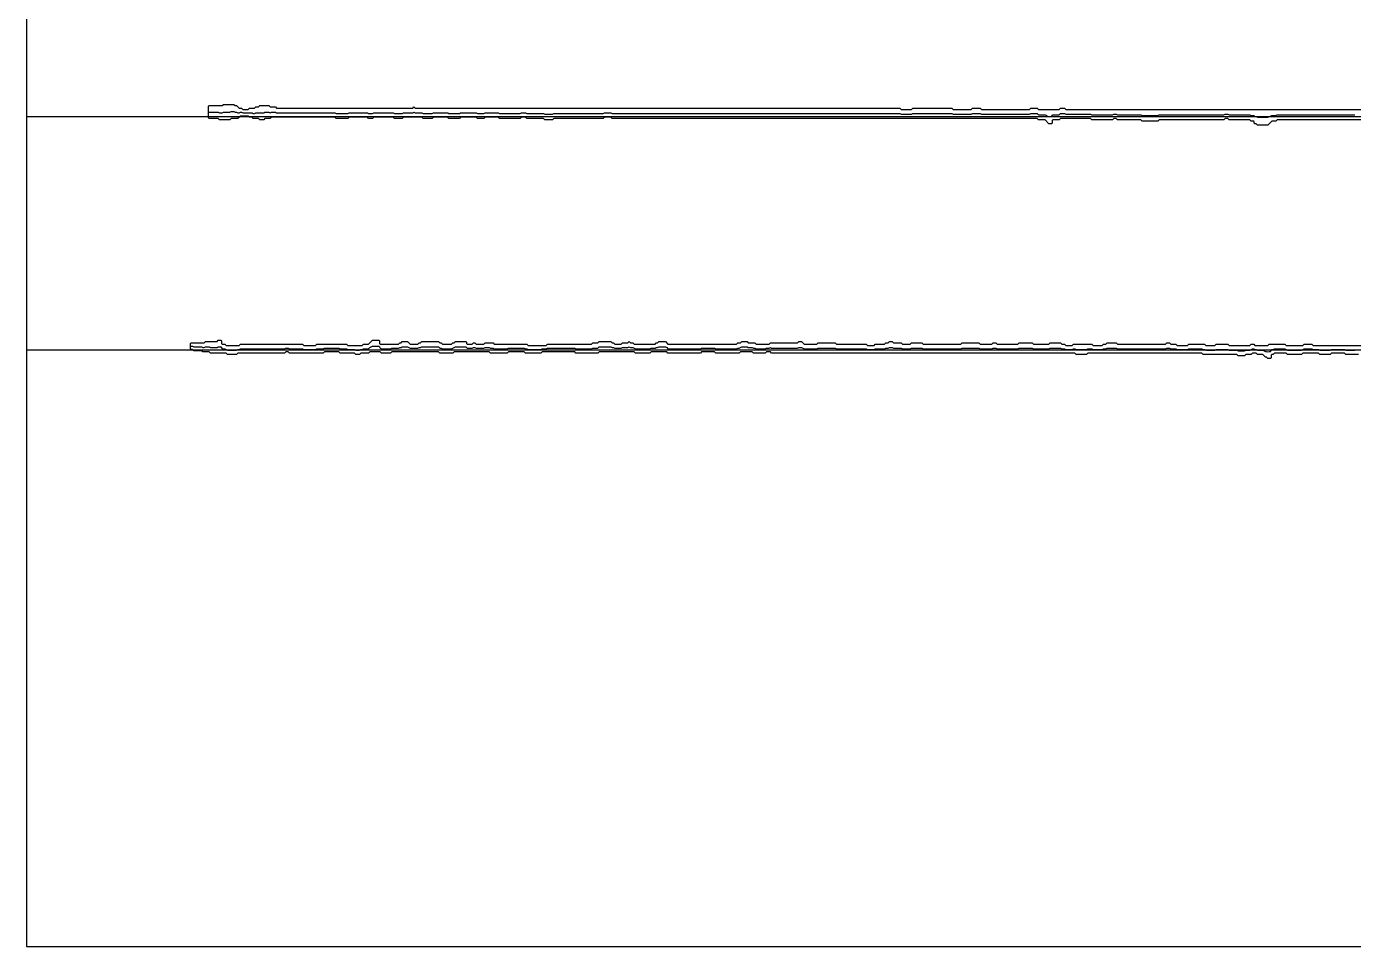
# Model space of a CAD drawing. Extents: x 0 to 57.2, y 0 to 39.6.
# Drawn here: x 0 to 28.58, y 0 to 19.8 of the extents above; entities that cross this region are included whole.
import ezdxf

# ---------------------------------------------------------------- set-up
doc = ezdxf.new("R2010")
doc.units = 13
for name, color, linetype in [('DESIGN_SCAN_PATH', 5, 'Continuous'), ('SEM_FRAME', 8, 'Continuous'), ('SEM_OBSERVED_CENTERLINES', 3, 'Continuous'), ('SEM_OBSERVED_CONTOURS', 2, 'Continuous')]:
    doc.layers.add(name, color=color, linetype=linetype)

msp = doc.modelspace()

# ---------------------------------------------------------------- linework, layer by layer
at = {"layer": 'DESIGN_SCAN_PATH'}
for points in [[(0, 17.8624), (50, 17.8624)], [(50, 12.8386), (0, 12.8386)]]:
    msp.add_lwpolyline(points, dxfattribs=at)
at = {"layer": 'SEM_FRAME'}
msp.add_lwpolyline([(0, 0), (57.15968, 0), (57.15968, 39.60429), (0, 39.60429)], close=True, dxfattribs=at)
at = {"layer": 'SEM_OBSERVED_CENTERLINES'}
for points in [[(3.93531, 17.960085), (3.96322, 17.960085), (3.99113, 17.960085), (4.01904, 17.960085), (4.04695, 17.960085), (4.07486, 17.960085), (4.10277, 17.960085), (4.13068, 17.960085), (4.15859, 17.94613), (4.1865, 17.94613), (4.21441, 17.94613), (4.24232, 17.960085), (4.27023, 17.960085), (4.29814, 17.960085), (4.32605, 17.960085), (4.35396, 17.960085), (4.38187, 17.960085), (4.40978, 17.97404), (4.43769, 17.97404), (4.4656, 17.97404), (4.49351, 17.960085), (4.52142, 17.960085), (4.54933, 17.94613), (4.57724, 17.94613), (4.60515, 17.960085), (4.63306, 17.960085), (4.66097, 17.94613), (4.68888, 17.94613), (4.71679, 17.94613), (4.7447, 17.94613), (4.77261, 17.94613), (4.80052, 17.94613), (4.82843, 17.94613), (4.85634, 17.94613), (4.88425, 17.932175), (4.91216, 17.932175), (4.94007, 17.94613), (4.96798, 17.94613), (4.99589, 17.94613), (5.0238, 17.94613), (5.05171, 17.94613), (5.07962, 17.94613), (5.10753, 17.94613), (5.13544, 17.960085), (5.16335, 17.960085), (5.19126, 17.960085), (5.21917, 17.960085), (5.24708, 17.94613), (5.27499, 17.960085), (5.3029, 17.960085), (5.33081, 17.960085), (5.35872, 17.960085), (5.38663, 17.94613), (5.41454, 17.94613), (5.44245, 17.94613), (5.47036, 17.94613), (5.49827, 17.94613), (5.52618, 17.94613), (5.55409, 17.94613), (5.582, 17.94613), (5.60991, 17.94613), (5.63782, 17.94613), (5.66573, 17.94613), (5.69364, 17.94613), (5.72155, 17.94613), (5.74946, 17.94613), (5.77737, 17.94613), (5.80528, 17.94613), (5.83319, 17.94613), (5.8611, 17.94613), (5.88901, 17.94613), (5.91692, 17.94613), (5.94483, 17.94613), (5.97274, 17.94613), (6.00065, 17.94613), (6.02856, 17.94613), (6.05647, 17.94613), (6.08438, 17.94613), (6.11229, 17.94613), (6.1402, 17.94613), (6.16811, 17.94613), (6.19602, 17.94613), (6.22393, 17.94613), (6.25184, 17.94613), (6.27975, 17.94613), (6.30766, 17.94613), (6.33557, 17.94613), (6.36348, 17.94613), (6.39139, 17.94613), (6.4193, 17.94613), (6.44721, 17.94613), (6.47512, 17.94613), (6.50303, 17.94613), (6.53094, 17.94613), (6.55885, 17.94613), (6.58676, 17.94613), (6.61467, 17.94613), (6.64258, 17.94613), (6.67049, 17.932175), (6.6984, 17.932175), (6.72631, 17.932175), (6.75422, 17.932175), (6.78213, 17.932175), (6.81004, 17.932175), (6.83795, 17.932175), (6.86586, 17.932175), (6.89377, 17.932175), (6.92168, 17.932175), (6.94959, 17.94613), (6.9775, 17.94613), (7.00541, 17.94613), (7.03332, 17.94613), (7.06123, 17.94613), (7.08914, 17.94613), (7.11705, 17.94613), (7.14496, 17.94613), (7.17287, 17.94613), (7.20078, 17.94613), (7.22869, 17.94613), (7.2566, 17.94613), (7.28451, 17.94613), (7.31242, 17.94613), (7.34033, 17.94613), (7.36824, 17.932175), (7.39615, 17.932175), (7.42406, 17.932175), (7.45197, 17.932175), (7.47988, 17.94613), (7.50779, 17.94613), (7.5357, 17.94613), (7.56361, 17.94613), (7.59152, 17.94613), (7.61943, 17.94613), (7.64734, 17.94613), (7.67525, 17.94613), (7.70316, 17.94613), (7.73107, 17.94613), (7.75898, 17.94613), (7.78689, 17.94613), (7.8148, 17.94613), (7.84271, 17.94613), (7.87062, 17.94613), (7.89853, 17.94613), (7.92644, 17.932175), (7.95435, 17.932175), (7.98226, 17.932175), (8.01017, 17.932175), (8.03808, 17.932175), (8.06599, 17.932175), (8.0939, 17.932175), (8.12181, 17.94613), (8.14972, 17.94613), (8.17763, 17.94613), (8.20554, 17.94613), (8.23345, 17.94613), (8.26136, 17.94613), (8.28927, 17.94613), (8.31718, 17.94613), (8.34509, 17.960085), (8.373, 17.94613), (8.40091, 17.94613), (8.42882, 17.94613), (8.45673, 17.94613), (8.48464, 17.94613), (8.51255, 17.94613), (8.54046, 17.932175), (8.56837, 17.932175), (8.59628, 17.932175), (8.62419, 17.932175), (8.6521, 17.932175), (8.68001, 17.932175), (8.70792, 17.932175), (8.73583, 17.932175), (8.76374, 17.94613), (8.79165, 17.94613), (8.81956, 17.94613), (8.84747, 17.94613), (8.87538, 17.94613), (8.90329, 17.94613), (8.9312, 17.94613), (8.95911, 17.94613), (8.98702, 17.94613), (9.01493, 17.94613), (9.04284, 17.94613), (9.07075, 17.94613), (9.09866, 17.932175), (9.12657, 17.932175), (9.15448, 17.932175), (9.18239, 17.932175), (9.2103, 17.932175), (9.23821, 17.932175), (9.26612, 17.932175), (9.29403, 17.932175), (9.32194, 17.932175), (9.34985, 17.94613), (9.37776, 17.94613), (9.40567, 17.94613), (9.43358, 17.94613), (9.46149, 17.94613), (9.4894, 17.94613), (9.51731, 17.94613), (9.54522, 17.94613), (9.57313, 17.94613), (9.60104, 17.94613), (9.62895, 17.94613), (9.65686, 17.94613), (9.68477, 17.94613), (9.71268, 17.932175), (9.74059, 17.932175), (9.7685, 17.932175), (9.79641, 17.932175), (9.82432, 17.932175), (9.85223, 17.932175), (9.88014, 17.94613), (9.90805, 17.94613), (9.93596, 17.94613), (9.96387, 17.94613), (9.99178, 17.94613), (10.01969, 17.94613), (10.0476, 17.94613), (10.07551, 17.94613), (10.10342, 17.94613), (10.13133, 17.94613), (10.15924, 17.94613), (10.18715, 17.932175), (10.21506, 17.932175), (10.24297, 17.932175), (10.27088, 17.932175), (10.29879, 17.932175), (10.3267, 17.932175), (10.35461, 17.932175), (10.38252, 17.932175), (10.41043, 17.932175), (10.43834, 17.932175), (10.46625, 17.932175), (10.49416, 17.932175), (10.52207, 17.932175), (10.54998, 17.932175), (10.57789, 17.932175), (10.6058, 17.932175), (10.63371, 17.932175), (10.66162, 17.94613), (10.68953, 17.94613), (10.71744, 17.94613), (10.74535, 17.94613), (10.77326, 17.932175), (10.80117, 17.932175), (10.82908, 17.932175), (10.85699, 17.932175), (10.8849, 17.932175), (10.91281, 17.932175), (10.94072, 17.932175), (10.96863, 17.932175), (10.99654, 17.932175), (11.02445, 17.932175), (11.05236, 17.932175), (11.08027, 17.932175), (11.10818, 17.932175), (11.13609, 17.932175), (11.164, 17.91822), (11.19191, 17.91822), (11.21982, 17.91822), (11.24773, 17.91822), (11.27564, 17.91822), (11.30355, 17.91822), (11.33146, 17.91822), (11.35937, 17.932175), (11.38728, 17.932175), (11.41519, 17.932175), (11.4431, 17.932175), (11.47101, 17.932175), (11.49892, 17.932175), (11.52683, 17.932175), (11.55474, 17.932175), (11.58265, 17.932175), (11.61056, 17.932175), (11.63847, 17.932175), (11.66638, 17.932175), (11.69429, 17.932175), (11.7222, 17.932175), (11.75011, 17.932175), (11.77802, 17.932175), (11.80593, 17.932175), (11.83384, 17.932175), (11.86175, 17.932175), (11.88966, 17.932175), (11.91757, 17.932175), (11.94548, 17.932175), (11.97339, 17.932175), (12.0013, 17.932175), (12.02921, 17.932175), (12.05712, 17.932175), (12.08503, 17.932175), (12.11294, 17.932175), (12.14085, 17.932175), (12.16876, 17.932175), (12.19667, 17.932175), (12.22458, 17.932175), (12.25249, 17.932175), (12.2804, 17.932175), (12.30831, 17.932175), (12.33622, 17.932175), (12.36413, 17.932175), (12.39204, 17.932175), (12.41995, 17.932175), (12.44786, 17.94613), (12.47577, 17.94613), (12.50368, 17.94613), (12.53159, 17.94613), (12.5595, 17.94613), (12.58741, 17.94613), (12.61532, 17.932175), (12.64323, 17.932175), (12.67114, 17.932175), (12.69905, 17.932175), (12.72696, 17.932175), (12.75487, 17.932175), (12.78278, 17.932175), (12.81069, 17.932175), (12.8386, 17.932175), (12.86651, 17.932175), (12.89442, 17.932175), (12.92233, 17.932175), (12.95024, 17.932175), (12.97815, 17.932175), (13.00606, 17.932175), (13.03397, 17.932175), (13.06188, 17.932175), (13.08979, 17.932175), (13.1177, 17.932175), (13.14561, 17.932175), (13.17352, 17.932175), (13.20143, 17.932175), (13.22934, 17.932175), (13.25725, 17.932175), (13.28516, 17.932175), (13.31307, 17.932175), (13.34098, 17.932175), (13.36889, 17.932175), (13.3968, 17.932175), (13.42471, 17.932175), (13.45262, 17.932175), (13.48053, 17.932175), (13.50844, 17.932175), (13.53635, 17.932175), (13.56426, 17.932175), (13.59217, 17.932175), (13.62008, 17.932175), (13.64799, 17.932175), (13.6759, 17.932175), (13.70381, 17.932175), (13.73172, 17.932175), (13.75963, 17.932175), (13.78754, 17.932175), (13.81545, 17.932175), (13.84336, 17.932175), (13.87127, 17.932175), (13.89918, 17.932175), (13.92709, 17.932175), (13.955, 17.932175), (13.98291, 17.932175), (14.01082, 17.932175), (14.03873, 17.932175), (14.06664, 17.932175), (14.09455, 17.932175), (14.12246, 17.932175), (14.15037, 17.932175), (14.17828, 17.932175), (14.20619, 17.932175), (14.2341, 17.932175), (14.26201, 17.932175), (14.28992, 17.932175), (14.31783, 17.932175), (14.34574, 17.932175), (14.37365, 17.932175), (14.40156, 17.932175), (14.42947, 17.932175), (14.45738, 17.932175), (14.48529, 17.932175), (14.5132, 17.932175), (14.54111, 17.932175), (14.56902, 17.932175), (14.59693, 17.932175), (14.62484, 17.932175), (14.65275, 17.932175), (14.68066, 17.932175), (14.70857, 17.932175), (14.73648, 17.932175), (14.76439, 17.932175), (14.7923, 17.932175), (14.82021, 17.932175), (14.84812, 17.932175), (14.87603, 17.932175), (14.90394, 17.932175), (14.93185, 17.932175), (14.95976, 17.932175), (14.98767, 17.932175), (15.01558, 17.932175), (15.04349, 17.932175), (15.0714, 17.932175), (15.09931, 17.932175), (15.12722, 17.932175), (15.15513, 17.932175), (15.18304, 17.932175), (15.21095, 17.932175), (15.23886, 17.932175), (15.26677, 17.932175), (15.29468, 17.932175), (15.32259, 17.932175), (15.3505, 17.932175), (15.37841, 17.932175), (15.40632, 17.932175), (15.43423, 17.932175), (15.46214, 17.932175), (15.49005, 17.932175), (15.51796, 17.932175), (15.54587, 17.932175), (15.57378, 17.932175), (15.60169, 17.932175), (15.6296, 17.932175), (15.65751, 17.932175), (15.68542, 17.932175), (15.71333, 17.932175), (15.74124, 17.932175), (15.76915, 17.932175), (15.79706, 17.932175), (15.82497, 17.932175), (15.85288, 17.932175), (15.88079, 17.932175), (15.9087, 17.932175), (15.93661, 17.932175), (15.96452, 17.932175), (15.99243, 17.932175), (16.02034, 17.932175), (16.04825, 17.932175), (16.07616, 17.932175), (16.10407, 17.932175), (16.13198, 17.932175), (16.15989, 17.932175), (16.1878, 17.932175), (16.21571, 17.932175), (16.24362, 17.932175), (16.27153, 17.932175), (16.29944, 17.932175), (16.32735, 17.932175), (16.35526, 17.932175), (16.38317, 17.932175), (16.41108, 17.932175), (16.43899, 17.932175), (16.4669, 17.932175), (16.49481, 17.932175), (16.52272, 17.932175), (16.55063, 17.932175), (16.57854, 17.932175), (16.60645, 17.932175), (16.63436, 17.932175), (16.66227, 17.932175), (16.69018, 17.932175), (16.71809, 17.932175), (16.746, 17.932175), (16.77391, 17.932175), (16.80182, 17.932175), (16.82973, 17.932175), (16.85764, 17.932175), (16.88555, 17.932175), (16.91346, 17.932175), (16.94137, 17.932175), (16.96928, 17.932175), (16.99719, 17.932175), (17.0251, 17.932175), (17.05301, 17.932175), (17.08092, 17.932175), (17.10883, 17.932175), (17.13674, 17.932175), (17.16465, 17.932175), (17.19256, 17.932175), (17.22047, 17.932175), (17.24838, 17.932175), (17.27629, 17.932175), (17.3042, 17.932175), (17.33211, 17.932175), (17.36002, 17.932175), (17.38793, 17.932175), (17.41584, 17.932175), (17.44375, 17.932175), (17.47166, 17.932175), (17.49957, 17.932175), (17.52748, 17.932175), (17.55539, 17.932175), (17.5833, 17.932175), (17.61121, 17.932175), (17.63912, 17.932175), (17.66703, 17.932175), (17.69494, 17.932175), (17.72285, 17.932175), (17.75076, 17.932175), (17.77867, 17.932175), (17.80658, 17.932175), (17.83449, 17.932175), (17.8624, 17.932175), (17.89031, 17.932175), (17.91822, 17.932175), (17.94613, 17.932175), (17.97404, 17.932175), (18.00195, 17.932175), (18.02986, 17.932175), (18.05777, 17.932175), (18.08568, 17.932175), (18.11359, 17.932175), (18.1415, 17.932175), (18.16941, 17.932175), (18.19732, 17.932175), (18.22523, 17.932175), (18.25314, 17.932175), (18.28105, 17.932175), (18.30896, 17.932175), (18.33687, 17.932175), (18.36478, 17.932175), (18.39269, 17.932175), (18.4206, 17.932175), (18.44851, 17.932175), (18.47642, 17.932175), (18.50433, 17.932175), (18.53224, 17.932175), (18.56015, 17.932175), (18.58806, 17.932175), (18.61597, 17.932175), (18.64388, 17.932175), (18.67179, 17.932175), (18.6997, 17.932175), (18.72761, 17.932175), (18.75552, 17.932175), (18.78343, 17.932175), (18.81134, 17.932175), (18.83925, 17.91822), (18.86716, 17.91822), (18.89507, 17.91822), (18.92298, 17.91822), (18.95089, 17.91822), (18.9788, 17.91822), (19.00671, 17.91822), (19.03462, 17.91822), (19.06253, 17.91822), (19.09044, 17.932175), (19.11835, 17.932175), (19.14626, 17.932175), (19.17417, 17.932175), (19.20208, 17.932175), (19.22999, 17.932175), (19.2579, 17.932175), (19.28581, 17.932175), (19.31372, 17.932175), (19.34163, 17.932175), (19.36954, 17.932175), (19.39745, 17.932175), (19.42536, 17.932175), (19.45327, 17.932175), (19.48118, 17.932175), (19.50909, 17.932175), (19.537, 17.932175), (19.56491, 17.932175), (19.59282, 17.932175), (19.62073, 17.932175), (19.64864, 17.932175), (19.67655, 17.932175), (19.70446, 17.932175), (19.73237, 17.932175), (19.76028, 17.932175), (19.78819, 17.932175), (19.8161, 17.932175), (19.84401, 17.932175), (19.87192, 17.932175), (19.89983, 17.932175), (19.92774, 17.932175), (19.95565, 17.91822), (19.98356, 17.91822), (20.01147, 17.91822), (20.03938, 17.91822), (20.06729, 17.91822), (20.0952, 17.91822), (20.12311, 17.91822), (20.15102, 17.91822), (20.17893, 17.91822), (20.20684, 17.91822), (20.23475, 17.91822), (20.26266, 17.91822), (20.29057, 17.91822), (20.31848, 17.91822), (20.34639, 17.91822), (20.3743, 17.932175), (20.40221, 17.932175), (20.43012, 17.932175), (20.45803, 17.932175), (20.48594, 17.932175), (20.51385, 17.932175), (20.54176, 17.932175), (20.56967, 17.91822), (20.59758, 17.91822), (20.62549, 17.91822), (20.6534, 17.91822), (20.68131, 17.91822), (20.70922, 17.91822), (20.73713, 17.91822), (20.76504, 17.91822), (20.79295, 17.91822), (20.82086, 17.91822), (20.84877, 17.91822), (20.87668, 17.91822), (20.90459, 17.91822), (20.9325, 17.91822), (20.96041, 17.91822), (20.98832, 17.91822), (21.01623, 17.91822), (21.04414, 17.91822), (21.07205, 17.91822), (21.09996, 17.91822), (21.12787, 17.91822), (21.15578, 17.91822), (21.18369, 17.91822), (21.2116, 17.91822), (21.23951, 17.91822), (21.26742, 17.91822), (21.29533, 17.91822), (21.32324, 17.91822), (21.35115, 17.91822), (21.37906, 17.91822), (21.40697, 17.91822), (21.43488, 17.91822), (21.46279, 17.91822), (21.4907, 17.91822), (21.51861, 17.91822), (21.54652, 17.91822), (21.57443, 17.91822), (21.60234, 17.91822), (21.63025, 17.932175), (21.65816, 17.932175), (21.68607, 17.932175), (21.71398, 17.932175), (21.74189, 17.932175), (21.7698, 17.932175), (21.79771, 17.904265), (21.82562, 17.904265), (21.85353, 17.904265), (21.88144, 17.904265), (21.90935, 17.904265), (21.93726, 17.904265), (21.96517, 17.89031), (21.99308, 17.876355), (22.02099, 17.8624), (22.0489, 17.8624), (22.07681, 17.8624), (22.10472, 17.904265), (22.13263, 17.904265), (22.16054, 17.904265), (22.18845, 17.904265), (22.21636, 17.904265), (22.24427, 17.904265), (22.27218, 17.932175), (22.30009, 17.932175), (22.328, 17.932175), (22.35591, 17.932175), (22.38382, 17.91822), (22.41173, 17.91822), (22.43964, 17.91822), (22.46755, 17.91822), (22.49546, 17.91822), (22.52337, 17.91822), (22.55128, 17.91822), (22.57919, 17.91822), (22.6071, 17.91822), (22.63501, 17.91822), (22.66292, 17.91822), (22.69083, 17.91822), (22.71874, 17.91822), (22.74665, 17.91822), (22.77456, 17.91822), (22.80247, 17.91822), (22.83038, 17.91822), (22.85829, 17.91822), (22.8862, 17.91822), (22.91411, 17.91822), (22.94202, 17.904265), (22.96993, 17.904265), (22.99784, 17.904265), (23.02575, 17.904265), (23.05366, 17.904265), (23.08157, 17.904265), (23.10948, 17.904265), (23.13739, 17.904265), (23.1653, 17.904265), (23.19321, 17.904265), (23.22112, 17.904265), (23.24903, 17.904265), (23.27694, 17.904265), (23.30485, 17.904265), (23.33276, 17.904265), (23.36067, 17.904265), (23.38858, 17.904265), (23.41649, 17.91822), (23.4444, 17.91822), (23.47231, 17.91822), (23.50022, 17.904265), (23.52813, 17.904265), (23.55604, 17.904265), (23.58395, 17.904265), (23.61186, 17.904265), (23.63977, 17.904265), (23.66768, 17.904265), (23.69559, 17.904265), (23.7235, 17.904265), (23.75141, 17.904265), (23.77932, 17.904265), (23.80723, 17.904265), (23.83514, 17.904265), (23.86305, 17.904265), (23.89096, 17.904265), (23.91887, 17.904265), (23.94678, 17.904265), (23.97469, 17.904265), (24.0026, 17.904265), (24.03051, 17.89031), (24.05842, 17.89031), (24.08633, 17.89031), (24.11424, 17.89031), (24.14215, 17.89031), (24.17006, 17.89031), (24.19797, 17.89031), (24.22588, 17.89031), (24.25379, 17.89031), (24.2817, 17.89031), (24.30961, 17.89031), (24.33752, 17.89031), (24.36543, 17.89031), (24.39334, 17.904265), (24.42125, 17.904265), (24.44916, 17.904265), (24.47707, 17.904265), (24.50498, 17.904265), (24.53289, 17.904265), (24.5608, 17.904265), (24.58871, 17.904265), (24.61662, 17.904265), (24.64453, 17.904265), (24.67244, 17.904265), (24.70035, 17.904265), (24.72826, 17.904265), (24.75617, 17.904265), (24.78408, 17.904265), (24.81199, 17.904265), (24.8399, 17.904265), (24.86781, 17.904265), (24.89572, 17.904265), (24.92363, 17.904265), (24.95154, 17.904265), (24.97945, 17.904265), (25.00736, 17.904265), (25.03527, 17.904265), (25.06318, 17.904265), (25.09109, 17.904265), (25.119, 17.904265), (25.14691, 17.904265), (25.17482, 17.904265), (25.20273, 17.904265), (25.23064, 17.904265), (25.25855, 17.904265), (25.28646, 17.904265), (25.31437, 17.904265), (25.34228, 17.904265), (25.37019, 17.904265), (25.3981, 17.904265), (25.42601, 17.904265), (25.45392, 17.904265), (25.48183, 17.904265), (25.50974, 17.904265), (25.53765, 17.904265), (25.56556, 17.904265), (25.59347, 17.904265), (25.62138, 17.904265), (25.64929, 17.904265), (25.6772, 17.904265), (25.70511, 17.904265), (25.73302, 17.904265), (25.76093, 17.904265), (25.78884, 17.904265), (25.81675, 17.91822), (25.84466, 17.91822), (25.87257, 17.91822), (25.90048, 17.904265), (25.92839, 17.904265), (25.9563, 17.904265), (25.98421, 17.904265), (26.01212, 17.904265), (26.04003, 17.904265), (26.06794, 17.904265), (26.09585, 17.904265), (26.12376, 17.904265), (26.15167, 17.904265), (26.17958, 17.904265), (26.20749, 17.904265), (26.2354, 17.904265), (26.26331, 17.904265), (26.29122, 17.904265), (26.31913, 17.904265), (26.34704, 17.904265), (26.37495, 17.89031), (26.40286, 17.89031), (26.43077, 17.89031), (26.45868, 17.8624), (26.48659, 17.8624), (26.5145, 17.848445), (26.54241, 17.848445), (26.57032, 17.848445), (26.59823, 17.848445), (26.62614, 17.848445), (26.65405, 17.848445), (26.68196, 17.848445), (26.70987, 17.848445), (26.73778, 17.848445), (26.76569, 17.8624), (26.7936, 17.876355), (26.82151, 17.89031), (26.84942, 17.89031), (26.87733, 17.89031), (26.90524, 17.89031), (26.93315, 17.904265), (26.96106, 17.904265), (26.98897, 17.904265), (27.01688, 17.904265), (27.04479, 17.904265), (27.0727, 17.904265), (27.10061, 17.904265), (27.12852, 17.904265), (27.15643, 17.904265), (27.18434, 17.904265), (27.21225, 17.904265), (27.24016, 17.904265), (27.26807, 17.904265), (27.29598, 17.904265), (27.32389, 17.904265), (27.3518, 17.904265), (27.37971, 17.904265), (27.40762, 17.904265), (27.43553, 17.904265), (27.46344, 17.904265), (27.49135, 17.904265), (27.51926, 17.904265), (27.54717, 17.904265), (27.57508, 17.904265), (27.60299, 17.904265), (27.6309, 17.904265), (27.65881, 17.904265), (27.68672, 17.904265), (27.71463, 17.904265), (27.74254, 17.904265), (27.77045, 17.904265), (27.79836, 17.904265), (27.82627, 17.904265), (27.85418, 17.904265), (27.88209, 17.904265), (27.91, 17.904265), (27.93791, 17.904265), (27.96582, 17.904265), (27.99373, 17.904265), (28.02164, 17.904265), (28.04955, 17.904265), (28.07746, 17.904265), (28.10537, 17.904265), (28.13328, 17.904265), (28.16119, 17.904265), (28.1891, 17.904265), (28.21701, 17.904265), (28.24492, 17.904265), (28.27283, 17.904265), (28.30074, 17.904265), (28.32865, 17.904265), (28.35656, 17.904265), (28.38447, 17.904265), (28.41238, 17.904265), (28.44029, 17.904265), (28.4682, 17.904265), (28.49611, 17.904265), (28.52402, 17.904265), (28.55193, 17.904265), (28.57984, 17.904265), (28.60775, 17.904265)], [(3.54457, 12.92233), (3.57248, 12.92233), (3.60039, 12.908375), (3.6283, 12.908375), (3.65621, 12.908375), (3.68412, 12.908375), (3.71203, 12.908375), (3.73994, 12.908375), (3.76785, 12.908375), (3.79576, 12.89442), (3.82367, 12.89442), (3.85158, 12.908375), (3.87949, 12.908375), (3.9074, 12.908375), (3.93531, 12.908375), (3.96322, 12.89442), (3.99113, 12.89442), (4.01904, 12.89442), (4.04695, 12.89442), (4.07486, 12.89442), (4.10277, 12.89442), (4.13068, 12.908375), (4.15859, 12.908375), (4.1865, 12.908375), (4.21441, 12.86651), (4.24232, 12.86651), (4.27023, 12.86651), (4.29814, 12.852555), (4.32605, 12.8386), (4.35396, 12.8386), (4.38187, 12.8386), (4.40978, 12.8386), (4.43769, 12.8386), (4.4656, 12.8386), (4.49351, 12.8386), (4.52142, 12.8386), (4.54933, 12.852555), (4.57724, 12.852555), (4.60515, 12.86651), (4.63306, 12.86651), (4.66097, 12.86651), (4.68888, 12.86651), (4.71679, 12.86651), (4.7447, 12.86651), (4.77261, 12.86651), (4.80052, 12.86651), (4.82843, 12.86651), (4.85634, 12.86651), (4.88425, 12.86651), (4.91216, 12.86651), (4.94007, 12.86651), (4.96798, 12.86651), (4.99589, 12.86651), (5.0238, 12.86651), (5.05171, 12.86651), (5.07962, 12.86651), (5.10753, 12.86651), (5.13544, 12.86651), (5.16335, 12.86651), (5.19126, 12.86651), (5.21917, 12.86651), (5.24708, 12.86651), (5.27499, 12.86651), (5.3029, 12.86651), (5.33081, 12.86651), (5.35872, 12.86651), (5.38663, 12.86651), (5.41454, 12.86651), (5.44245, 12.86651), (5.47036, 12.86651), (5.49827, 12.86651), (5.52618, 12.86651), (5.55409, 12.86651), (5.582, 12.880465), (5.60991, 12.880465), (5.63782, 12.880465), (5.66573, 12.86651), (5.69364, 12.86651), (5.72155, 12.86651), (5.74946, 12.86651), (5.77737, 12.86651), (5.80528, 12.86651), (5.83319, 12.86651), (5.8611, 12.86651), (5.88901, 12.86651), (5.91692, 12.86651), (5.94483, 12.86651), (5.97274, 12.852555), (6.00065, 12.852555), (6.02856, 12.852555), (6.05647, 12.852555), (6.08438, 12.852555), (6.11229, 12.852555), (6.1402, 12.852555), (6.16811, 12.852555), (6.19602, 12.852555), (6.22393, 12.852555), (6.25184, 12.86651), (6.27975, 12.86651), (6.30766, 12.86651), (6.33557, 12.86651), (6.36348, 12.86651), (6.39139, 12.86651), (6.4193, 12.880465), (6.44721, 12.880465), (6.47512, 12.880465), (6.50303, 12.880465), (6.53094, 12.880465), (6.55885, 12.880465), (6.58676, 12.880465), (6.61467, 12.880465), (6.64258, 12.880465), (6.67049, 12.880465), (6.6984, 12.880465), (6.72631, 12.880465), (6.75422, 12.86651), (6.78213, 12.86651), (6.81004, 12.86651), (6.83795, 12.86651), (6.86586, 12.86651), (6.89377, 12.86651), (6.92168, 12.852555), (6.94959, 12.852555), (6.9775, 12.852555), (7.00541, 12.852555), (7.03332, 12.852555), (7.06123, 12.852555), (7.08914, 12.8386), (7.11705, 12.8386), (7.14496, 12.8386), (7.17287, 12.8386), (7.20078, 12.852555), (7.22869, 12.852555), (7.2566, 12.86651), (7.28451, 12.86651), (7.31242, 12.86651), (7.34033, 12.86651), (7.36824, 12.86651), (7.39615, 12.89442), (7.42406, 12.908375), (7.45197, 12.92233), (7.47988, 12.92233), (7.50779, 12.92233), (7.5357, 12.92233), (7.56361, 12.92233), (7.59152, 12.92233), (7.61943, 12.880465), (7.64734, 12.86651), (7.67525, 12.86651), (7.70316, 12.86651), (7.73107, 12.86651), (7.75898, 12.86651), (7.78689, 12.86651), (7.8148, 12.86651), (7.84271, 12.86651), (7.87062, 12.880465), (7.89853, 12.880465), (7.92644, 12.880465), (7.95435, 12.880465), (7.98226, 12.880465), (8.01017, 12.880465), (8.03808, 12.89442), (8.06599, 12.89442), (8.0939, 12.908375), (8.12181, 12.908375), (8.14972, 12.908375), (8.17763, 12.908375), (8.20554, 12.908375), (8.23345, 12.89442), (8.26136, 12.880465), (8.28927, 12.880465), (8.31718, 12.880465), (8.34509, 12.880465), (8.373, 12.880465), (8.40091, 12.880465), (8.42882, 12.880465), (8.45673, 12.89442), (8.48464, 12.89442), (8.51255, 12.908375), (8.54046, 12.908375), (8.56837, 12.908375), (8.59628, 12.908375), (8.62419, 12.908375), (8.6521, 12.908375), (8.68001, 12.908375), (8.70792, 12.908375), (8.73583, 12.908375), (8.76374, 12.908375), (8.79165, 12.908375), (8.81956, 12.908375), (8.84747, 12.908375), (8.87538, 12.908375), (8.90329, 12.880465), (8.9312, 12.880465), (8.95911, 12.86651), (8.98702, 12.86651), (9.01493, 12.86651), (9.04284, 12.86651), (9.07075, 12.86651), (9.09866, 12.86651), (9.12657, 12.86651), (9.15448, 12.86651), (9.18239, 12.880465), (9.2103, 12.89442), (9.23821, 12.908375), (9.26612, 12.908375), (9.29403, 12.908375), (9.32194, 12.908375), (9.34985, 12.908375), (9.37776, 12.908375), (9.40567, 12.908375), (9.43358, 12.908375), (9.46149, 12.908375), (9.4894, 12.880465), (9.51731, 12.880465), (9.54522, 12.880465), (9.57313, 12.880465), (9.60104, 12.880465), (9.62895, 12.89442), (9.65686, 12.89442), (9.68477, 12.880465), (9.71268, 12.880465), (9.74059, 12.880465), (9.7685, 12.880465), (9.79641, 12.880465), (9.82432, 12.880465), (9.85223, 12.880465), (9.88014, 12.89442), (9.90805, 12.89442), (9.93596, 12.89442), (9.96387, 12.89442), (9.99178, 12.880465), (10.01969, 12.880465), (10.0476, 12.880465), (10.07551, 12.86651), (10.10342, 12.86651), (10.13133, 12.86651), (10.15924, 12.86651), (10.18715, 12.86651), (10.21506, 12.86651), (10.24297, 12.86651), (10.27088, 12.86651), (10.29879, 12.86651), (10.3267, 12.86651), (10.35461, 12.86651), (10.38252, 12.880465), (10.41043, 12.880465), (10.43834, 12.880465), (10.46625, 12.880465), (10.49416, 12.880465), (10.52207, 12.880465), (10.54998, 12.880465), (10.57789, 12.880465), (10.6058, 12.880465), (10.63371, 12.880465), (10.66162, 12.880465), (10.68953, 12.880465), (10.71744, 12.880465), (10.74535, 12.86651), (10.77326, 12.86651), (10.80117, 12.852555), (10.82908, 12.852555), (10.85699, 12.852555), (10.8849, 12.852555), (10.91281, 12.852555), (10.94072, 12.852555), (10.96863, 12.852555), (10.99654, 12.852555), (11.02445, 12.852555), (11.05236, 12.852555), (11.08027, 12.852555), (11.10818, 12.86651), (11.13609, 12.86651), (11.164, 12.86651), (11.19191, 12.86651), (11.21982, 12.880465), (11.24773, 12.880465), (11.27564, 12.880465), (11.30355, 12.880465), (11.33146, 12.880465), (11.35937, 12.880465), (11.38728, 12.880465), (11.41519, 12.880465), (11.4431, 12.880465), (11.47101, 12.880465), (11.49892, 12.880465), (11.52683, 12.880465), (11.55474, 12.880465), (11.58265, 12.880465), (11.61056, 12.880465), (11.63847, 12.880465), (11.66638, 12.880465), (11.69429, 12.880465), (11.7222, 12.880465), (11.75011, 12.880465), (11.77802, 12.880465), (11.80593, 12.880465), (11.83384, 12.86651), (11.86175, 12.86651), (11.88966, 12.86651), (11.91757, 12.86651), (11.94548, 12.86651), (11.97339, 12.86651), (12.0013, 12.86651), (12.02921, 12.86651), (12.05712, 12.86651), (12.08503, 12.86651), (12.11294, 12.86651), (12.14085, 12.86651), (12.16876, 12.86651), (12.19667, 12.880465), (12.22458, 12.880465), (12.25249, 12.880465), (12.2804, 12.880465), (12.30831, 12.880465), (12.33622, 12.908375), (12.36413, 12.908375), (12.39204, 12.908375), (12.41995, 12.908375), (12.44786, 12.908375), (12.47577, 12.908375), (12.50368, 12.908375), (12.53159, 12.908375), (12.5595, 12.908375), (12.58741, 12.908375), (12.61532, 12.89442), (12.64323, 12.89442), (12.67114, 12.880465), (12.69905, 12.880465), (12.72696, 12.880465), (12.75487, 12.880465), (12.78278, 12.880465), (12.81069, 12.880465), (12.8386, 12.89442), (12.86651, 12.89442), (12.89442, 12.89442), (12.92233, 12.89442), (12.95024, 12.89442), (12.97815, 12.908375), (13.00606, 12.89442), (13.03397, 12.89442), (13.06188, 12.89442), (13.08979, 12.880465), (13.1177, 12.86651), (13.14561, 12.86651), (13.17352, 12.86651), (13.20143, 12.86651), (13.22934, 12.86651), (13.25725, 12.86651), (13.28516, 12.86651), (13.31307, 12.86651), (13.34098, 12.86651), (13.36889, 12.86651), (13.3968, 12.86651), (13.42471, 12.86651), (13.45262, 12.880465), (13.48053, 12.880465), (13.50844, 12.880465), (13.53635, 12.880465), (13.56426, 12.89442), (13.59217, 12.89442), (13.62008, 12.908375), (13.64799, 12.908375), (13.6759, 12.908375), (13.70381, 12.908375), (13.73172, 12.908375), (13.75963, 12.908375), (13.78754, 12.89442), (13.81545, 12.86651), (13.84336, 12.86651), (13.87127, 12.86651), (13.89918, 12.86651), (13.92709, 12.86651), (13.955, 12.86651), (13.98291, 12.86651), (14.01082, 12.86651), (14.03873, 12.86651), (14.06664, 12.86651), (14.09455, 12.86651), (14.12246, 12.86651), (14.15037, 12.86651), (14.17828, 12.86651), (14.20619, 12.86651), (14.2341, 12.86651), (14.26201, 12.86651), (14.28992, 12.86651), (14.31783, 12.86651), (14.34574, 12.86651), (14.37365, 12.86651), (14.40156, 12.86651), (14.42947, 12.86651), (14.45738, 12.86651), (14.48529, 12.86651), (14.5132, 12.86651), (14.54111, 12.880465), (14.56902, 12.880465), (14.59693, 12.880465), (14.62484, 12.880465), (14.65275, 12.880465), (14.68066, 12.880465), (14.70857, 12.880465), (14.73648, 12.880465), (14.76439, 12.880465), (14.7923, 12.880465), (14.82021, 12.880465), (14.84812, 12.86651), (14.87603, 12.86651), (14.90394, 12.86651), (14.93185, 12.86651), (14.95976, 12.86651), (14.98767, 12.86651), (15.01558, 12.86651), (15.04349, 12.86651), (15.0714, 12.86651), (15.09931, 12.86651), (15.12722, 12.86651), (15.15513, 12.86651), (15.18304, 12.86651), (15.21095, 12.86651), (15.23886, 12.86651), (15.26677, 12.86651), (15.29468, 12.86651), (15.32259, 12.880465), (15.3505, 12.880465), (15.37841, 12.89442), (15.40632, 12.908375), (15.43423, 12.908375), (15.46214, 12.908375), (15.49005, 12.908375), (15.51796, 12.908375), (15.54587, 12.89442), (15.57378, 12.89442), (15.60169, 12.89442), (15.6296, 12.89442), (15.65751, 12.880465), (15.68542, 12.880465), (15.71333, 12.86651), (15.74124, 12.86651), (15.76915, 12.86651), (15.79706, 12.86651), (15.82497, 12.86651), (15.85288, 12.86651), (15.88079, 12.86651), (15.9087, 12.86651), (15.93661, 12.880465), (15.96452, 12.880465), (15.99243, 12.880465), (16.02034, 12.89442), (16.04825, 12.880465), (16.07616, 12.880465), (16.10407, 12.880465), (16.13198, 12.880465), (16.15989, 12.880465), (16.1878, 12.880465), (16.21571, 12.880465), (16.24362, 12.880465), (16.27153, 12.880465), (16.29944, 12.880465), (16.32735, 12.880465), (16.35526, 12.880465), (16.38317, 12.880465), (16.41108, 12.880465), (16.43899, 12.880465), (16.4669, 12.880465), (16.49481, 12.880465), (16.52272, 12.880465), (16.55063, 12.880465), (16.57854, 12.880465), (16.60645, 12.880465), (16.63436, 12.89442), (16.66227, 12.89442), (16.69018, 12.89442), (16.71809, 12.880465), (16.746, 12.86651), (16.77391, 12.86651), (16.80182, 12.86651), (16.82973, 12.86651), (16.85764, 12.86651), (16.88555, 12.86651), (16.91346, 12.86651), (16.94137, 12.86651), (16.96928, 12.86651), (16.99719, 12.86651), (17.0251, 12.86651), (17.05301, 12.880465), (17.08092, 12.880465), (17.10883, 12.880465), (17.13674, 12.880465), (17.16465, 12.880465), (17.19256, 12.880465), (17.22047, 12.880465), (17.24838, 12.880465), (17.27629, 12.880465), (17.3042, 12.880465), (17.33211, 12.880465), (17.36002, 12.880465), (17.38793, 12.880465), (17.41584, 12.880465), (17.44375, 12.86651), (17.47166, 12.86651), (17.49957, 12.86651), (17.52748, 12.86651), (17.55539, 12.86651), (17.5833, 12.86651), (17.61121, 12.86651), (17.63912, 12.86651), (17.66703, 12.86651), (17.69494, 12.86651), (17.72285, 12.86651), (17.75076, 12.86651), (17.77867, 12.86651), (17.80658, 12.86651), (17.83449, 12.86651), (17.8624, 12.86651), (17.89031, 12.86651), (17.91822, 12.86651), (17.94613, 12.86651), (17.97404, 12.86651), (18.00195, 12.86651), (18.02986, 12.86651), (18.05777, 12.86651), (18.08568, 12.86651), (18.11359, 12.852555), (18.1415, 12.852555), (18.16941, 12.852555), (18.19732, 12.852555), (18.22523, 12.852555), (18.25314, 12.852555), (18.28105, 12.86651), (18.30896, 12.86651), (18.33687, 12.86651), (18.36478, 12.86651), (18.39269, 12.86651), (18.4206, 12.86651), (18.44851, 12.86651), (18.47642, 12.86651), (18.50433, 12.880465), (18.53224, 12.880465), (18.56015, 12.880465), (18.58806, 12.89442), (18.61597, 12.89442), (18.64388, 12.89442), (18.67179, 12.880465), (18.6997, 12.880465), (18.72761, 12.880465), (18.75552, 12.880465), (18.78343, 12.880465), (18.81134, 12.880465), (18.83925, 12.880465), (18.86716, 12.86651), (18.89507, 12.86651), (18.92298, 12.86651), (18.95089, 12.86651), (18.9788, 12.86651), (19.00671, 12.86651), (19.03462, 12.86651), (19.06253, 12.880465), (19.09044, 12.880465), (19.11835, 12.880465), (19.14626, 12.880465), (19.17417, 12.880465), (19.20208, 12.880465), (19.22999, 12.880465), (19.2579, 12.880465), (19.28581, 12.880465), (19.31372, 12.86651), (19.34163, 12.86651), (19.36954, 12.86651), (19.39745, 12.86651), (19.42536, 12.86651), (19.45327, 12.86651), (19.48118, 12.86651), (19.50909, 12.86651), (19.537, 12.86651), (19.56491, 12.86651), (19.59282, 12.86651), (19.62073, 12.86651), (19.64864, 12.86651), (19.67655, 12.86651), (19.70446, 12.86651), (19.73237, 12.86651), (19.76028, 12.86651), (19.78819, 12.86651), (19.8161, 12.86651), (19.84401, 12.86651), (19.87192, 12.86651), (19.89983, 12.86651), (19.92774, 12.86651), (19.95565, 12.86651), (19.98356, 12.86651), (20.01147, 12.86651), (20.03938, 12.86651), (20.06729, 12.86651), (20.0952, 12.86651), (20.12311, 12.86651), (20.15102, 12.880465), (20.17893, 12.880465), (20.20684, 12.880465), (20.23475, 12.880465), (20.26266, 12.880465), (20.29057, 12.880465), (20.31848, 12.880465), (20.34639, 12.880465), (20.3743, 12.880465), (20.40221, 12.880465), (20.43012, 12.880465), (20.45803, 12.880465), (20.48594, 12.880465), (20.51385, 12.880465), (20.54176, 12.86651), (20.56967, 12.86651), (20.59758, 12.86651), (20.62549, 12.86651), (20.6534, 12.86651), (20.68131, 12.86651), (20.70922, 12.86651), (20.73713, 12.86651), (20.76504, 12.86651), (20.79295, 12.86651), (20.82086, 12.880465), (20.84877, 12.880465), (20.87668, 12.880465), (20.90459, 12.86651), (20.9325, 12.86651), (20.96041, 12.86651), (20.98832, 12.86651), (21.01623, 12.86651), (21.04414, 12.86651), (21.07205, 12.86651), (21.09996, 12.86651), (21.12787, 12.86651), (21.15578, 12.86651), (21.18369, 12.86651), (21.2116, 12.86651), (21.23951, 12.86651), (21.26742, 12.86651), (21.29533, 12.86651), (21.32324, 12.86651), (21.35115, 12.86651), (21.37906, 12.880465), (21.40697, 12.880465), (21.43488, 12.880465), (21.46279, 12.880465), (21.4907, 12.880465), (21.51861, 12.880465), (21.54652, 12.880465), (21.57443, 12.880465), (21.60234, 12.880465), (21.63025, 12.880465), (21.65816, 12.880465), (21.68607, 12.86651), (21.71398, 12.86651), (21.74189, 12.86651), (21.7698, 12.86651), (21.79771, 12.86651), (21.82562, 12.86651), (21.85353, 12.86651), (21.88144, 12.86651), (21.90935, 12.86651), (21.93726, 12.86651), (21.96517, 12.86651), (21.99308, 12.86651), (22.02099, 12.86651), (22.0489, 12.880465), (22.07681, 12.880465), (22.10472, 12.880465), (22.13263, 12.880465), (22.16054, 12.880465), (22.18845, 12.880465), (22.21636, 12.880465), (22.24427, 12.880465), (22.27218, 12.880465), (22.30009, 12.86651), (22.328, 12.86651), (22.35591, 12.86651), (22.38382, 12.852555), (22.41173, 12.852555), (22.43964, 12.852555), (22.46755, 12.852555), (22.49546, 12.852555), (22.52337, 12.852555), (22.55128, 12.86651), (22.57919, 12.86651), (22.6071, 12.852555), (22.63501, 12.852555), (22.66292, 12.852555), (22.69083, 12.852555), (22.71874, 12.852555), (22.74665, 12.852555), (22.77456, 12.852555), (22.80247, 12.852555), (22.83038, 12.852555), (22.85829, 12.86651), (22.8862, 12.86651), (22.91411, 12.86651), (22.94202, 12.86651), (22.96993, 12.852555), (22.99784, 12.852555), (23.02575, 12.852555), (23.05366, 12.852555), (23.08157, 12.852555), (23.10948, 12.852555), (23.13739, 12.852555), (23.1653, 12.852555), (23.19321, 12.86651), (23.22112, 12.86651), (23.24903, 12.86651), (23.27694, 12.880465), (23.30485, 12.880465), (23.33276, 12.880465), (23.36067, 12.880465), (23.38858, 12.880465), (23.41649, 12.880465), (23.4444, 12.880465), (23.47231, 12.880465), (23.50022, 12.86651), (23.52813, 12.86651), (23.55604, 12.86651), (23.58395, 12.86651), (23.61186, 12.86651), (23.63977, 12.86651), (23.66768, 12.86651), (23.69559, 12.86651), (23.7235, 12.86651), (23.75141, 12.86651), (23.77932, 12.86651), (23.80723, 12.86651), (23.83514, 12.86651), (23.86305, 12.86651), (23.89096, 12.86651), (23.91887, 12.86651), (23.94678, 12.86651), (23.97469, 12.86651), (24.0026, 12.86651), (24.03051, 12.86651), (24.05842, 12.86651), (24.08633, 12.86651), (24.11424, 12.86651), (24.14215, 12.86651), (24.17006, 12.86651), (24.19797, 12.86651), (24.22588, 12.86651), (24.25379, 12.86651), (24.2817, 12.86651), (24.30961, 12.86651), (24.33752, 12.86651), (24.36543, 12.86651), (24.39334, 12.86651), (24.42125, 12.86651), (24.44916, 12.86651), (24.47707, 12.86651), (24.50498, 12.86651), (24.53289, 12.86651), (24.5608, 12.880465), (24.58871, 12.880465), (24.61662, 12.880465), (24.64453, 12.86651), (24.67244, 12.86651), (24.70035, 12.86651), (24.72826, 12.86651), (24.75617, 12.86651), (24.78408, 12.852555), (24.81199, 12.852555), (24.8399, 12.852555), (24.86781, 12.852555), (24.89572, 12.852555), (24.92363, 12.852555), (24.95154, 12.852555), (24.97945, 12.852555), (25.00736, 12.852555), (25.03527, 12.86651), (25.06318, 12.86651), (25.09109, 12.86651), (25.119, 12.86651), (25.14691, 12.86651), (25.17482, 12.86651), (25.20273, 12.86651), (25.23064, 12.86651), (25.25855, 12.86651), (25.28646, 12.86651), (25.31437, 12.86651), (25.34228, 12.852555), (25.37019, 12.852555), (25.3981, 12.8386), (25.42601, 12.8386), (25.45392, 12.8386), (25.48183, 12.8386), (25.50974, 12.8386), (25.53765, 12.8386), (25.56556, 12.8386), (25.59347, 12.8386), (25.62138, 12.852555), (25.64929, 12.852555), (25.6772, 12.852555), (25.70511, 12.852555), (25.73302, 12.852555), (25.76093, 12.852555), (25.78884, 12.852555), (25.81675, 12.852555), (25.84466, 12.852555), (25.87257, 12.852555), (25.90048, 12.8386), (25.92839, 12.8386), (25.9563, 12.8386), (25.98421, 12.8386), (26.01212, 12.8386), (26.04003, 12.8386), (26.06794, 12.8386), (26.09585, 12.824645), (26.12376, 12.824645), (26.15167, 12.824645), (26.17958, 12.824645), (26.20749, 12.824645), (26.2354, 12.824645), (26.26331, 12.8386), (26.29122, 12.8386), (26.31913, 12.8386), (26.34704, 12.8386), (26.37495, 12.852555), (26.40286, 12.86651), (26.43077, 12.86651), (26.45868, 12.852555), (26.48659, 12.852555), (26.5145, 12.8386), (26.54241, 12.8386), (26.57032, 12.8386), (26.59823, 12.8386), (26.62614, 12.8386), (26.65405, 12.824645), (26.68196, 12.81069), (26.70987, 12.81069), (26.73778, 12.796735), (26.76569, 12.81069), (26.7936, 12.81069), (26.82151, 12.852555), (26.84942, 12.852555), (26.87733, 12.86651), (26.90524, 12.86651), (26.93315, 12.86651), (26.96106, 12.86651), (26.98897, 12.86651), (27.01688, 12.86651), (27.04479, 12.86651), (27.0727, 12.86651), (27.10061, 12.86651), (27.12852, 12.852555), (27.15643, 12.8386), (27.18434, 12.8386), (27.21225, 12.8386), (27.24016, 12.8386), (27.26807, 12.8386), (27.29598, 12.8386), (27.32389, 12.8386), (27.3518, 12.8386), (27.37971, 12.8386), (27.40762, 12.8386), (27.43553, 12.8386), (27.46344, 12.8386), (27.49135, 12.852555), (27.51926, 12.86651), (27.54717, 12.86651), (27.57508, 12.86651), (27.60299, 12.86651), (27.6309, 12.86651), (27.65881, 12.86651), (27.68672, 12.86651), (27.71463, 12.852555), (27.74254, 12.852555), (27.77045, 12.852555), (27.79836, 12.852555), (27.82627, 12.852555), (27.85418, 12.8386), (27.88209, 12.8386), (27.91, 12.8386), (27.93791, 12.8386), (27.96582, 12.8386), (27.99373, 12.8386), (28.02164, 12.8386), (28.04955, 12.8386), (28.07746, 12.8386), (28.10537, 12.852555), (28.13328, 12.852555), (28.16119, 12.852555), (28.1891, 12.852555), (28.21701, 12.852555), (28.24492, 12.852555), (28.27283, 12.852555), (28.30074, 12.852555), (28.32865, 12.852555), (28.35656, 12.852555), (28.38447, 12.852555), (28.41238, 12.8386), (28.44029, 12.8386), (28.4682, 12.8386), (28.49611, 12.8386), (28.52402, 12.8386), (28.55193, 12.8386), (28.57984, 12.8386), (28.60775, 12.8386)]]:
    msp.add_lwpolyline(points, dxfattribs=at)
at = {"layer": 'SEM_OBSERVED_CONTOURS'}
for points in [[(28.77521, 17.792625), (26.93315, 17.792625), (26.90524, 17.764715), (26.82151, 17.764715), (26.73778, 17.680985), (26.5145, 17.680985), (26.48659, 17.708895), (26.45868, 17.708895), (26.444725, 17.72285), (26.444725, 17.75076), (26.43077, 17.764715), (26.37495, 17.764715), (26.34704, 17.792625), (25.90048, 17.792625), (25.87257, 17.820535), (25.81675, 17.820535), (25.78884, 17.792625), (24.39334, 17.792625), (24.36543, 17.764715), (24.03051, 17.764715), (24.0026, 17.792625), (23.50022, 17.792625), (23.47231, 17.820535), (23.41649, 17.820535), (23.38858, 17.792625), (22.94202, 17.792625), (22.91411, 17.820535), (22.27218, 17.820535), (22.24427, 17.792625), (22.10472, 17.792625), (22.090765, 17.77867), (22.090765, 17.72285), (22.07681, 17.708895), (22.02099, 17.708895), (21.93726, 17.792625), (21.79771, 17.792625), (21.7698, 17.820535), (12.61532, 17.820535), (12.58741, 17.848445), (12.44786, 17.848445), (12.41995, 17.820535), (11.35937, 17.820535), (11.33146, 17.792625), (11.164, 17.792625), (11.13609, 17.820535), (10.77326, 17.820535), (10.74535, 17.848445), (10.66162, 17.848445), (10.63371, 17.820535), (10.18715, 17.820535), (10.15924, 17.848445), (9.88014, 17.848445), (9.85223, 17.820535), (9.71268, 17.820535), (9.68477, 17.848445), (9.34985, 17.848445), (9.32194, 17.820535), (9.09866, 17.820535), (9.07075, 17.848445), (8.76374, 17.848445), (8.73583, 17.820535), (8.54046, 17.820535), (8.51255, 17.848445), (8.12181, 17.848445), (8.0939, 17.820535), (7.92644, 17.820535), (7.89853, 17.848445), (7.47988, 17.848445), (7.45197, 17.820535), (7.36824, 17.820535), (7.34033, 17.848445), (6.94959, 17.848445), (6.92168, 17.820535), (6.67049, 17.820535), (6.64258, 17.848445), (5.27499, 17.848445), (5.24708, 17.820535), (5.13544, 17.820535), (5.10753, 17.792625), (5.0238, 17.792625), (4.99589, 17.820535), (4.88425, 17.820535), (4.85634, 17.848445), (4.80052, 17.848445), (4.77261, 17.876355), (4.60515, 17.876355), (4.54933, 17.820535), (4.40978, 17.820535), (4.38187, 17.792625), (4.15859, 17.792625), (4.13068, 17.820535), (3.93531, 17.820535), (3.921355, 17.83449), (3.921355, 18.08568), (3.93531, 18.099635), (4.21441, 18.099635), (4.24232, 18.127545), (4.4656, 18.127545), (4.49351, 18.099635), (4.52142, 18.099635), (4.57724, 18.043815), (4.63306, 18.043815), (4.66097, 18.015905), (4.77261, 18.015905), (4.80052, 18.043815), (4.91216, 18.043815), (4.94007, 18.071725), (4.99589, 18.071725), (5.0238, 18.099635), (5.21917, 18.099635), (5.24708, 18.071725), (5.35872, 18.071725), (5.38663, 18.043815), (8.31718, 18.043815), (8.34509, 18.071725), (8.373, 18.043815), (18.81134, 18.043815), (18.83925, 18.015905), (19.06253, 18.015905), (19.09044, 18.043815), (19.92774, 18.043815), (19.95565, 18.015905), (20.34639, 18.015905), (20.3743, 18.043815), (20.54176, 18.043815), (20.56967, 18.015905), (21.60234, 18.015905), (21.63025, 18.043815), (21.7698, 18.043815), (21.79771, 18.015905), (22.24427, 18.015905), (22.27218, 18.043815), (22.35591, 18.043815), (22.38382, 18.015905), (29.13804, 18.015905)], [(28.69148, 12.740915), (28.41238, 12.740915), (28.38447, 12.768825), (28.10537, 12.768825), (28.07746, 12.740915), (27.85418, 12.740915), (27.82627, 12.768825), (27.49135, 12.768825), (27.46344, 12.740915), (27.15643, 12.740915), (27.12852, 12.768825), (26.87733, 12.768825), (26.84942, 12.740915), (26.82151, 12.740915), (26.807555, 12.72696), (26.807555, 12.67114), (26.7936, 12.657185), (26.73778, 12.657185), (26.70987, 12.685095), (26.68196, 12.685095), (26.62614, 12.740915), (26.5145, 12.740915), (26.48659, 12.768825), (26.40286, 12.768825), (26.37495, 12.740915), (26.26331, 12.740915), (26.2354, 12.713005), (26.09585, 12.713005), (26.06794, 12.740915), (25.34228, 12.740915), (25.31437, 12.768825), (22.85829, 12.768825), (22.83038, 12.740915), (22.6071, 12.740915), (22.57919, 12.768825), (16.04825, 12.768825), (16.02034, 12.796735), (15.93661, 12.796735), (15.9087, 12.768825), (15.65751, 12.768825), (15.6296, 12.796735), (15.37841, 12.796735), (15.3505, 12.768825), (14.84812, 12.768825), (14.82021, 12.796735), (14.54111, 12.796735), (14.5132, 12.768825), (13.81545, 12.768825), (13.78754, 12.796735), (13.45262, 12.796735), (13.42471, 12.768825), (13.1177, 12.768825), (13.08979, 12.796735), (12.33622, 12.796735), (12.30831, 12.768825), (11.83384, 12.768825), (11.80593, 12.796735), (11.10818, 12.796735), (11.08027, 12.768825), (10.74535, 12.768825), (10.71744, 12.796735), (10.38252, 12.796735), (10.35461, 12.768825), (9.99178, 12.768825), (9.96387, 12.796735), (9.2103, 12.796735), (9.18239, 12.768825), (8.90329, 12.768825), (8.87538, 12.796735), (7.87062, 12.796735), (7.84271, 12.768825), (7.64734, 12.768825), (7.61943, 12.796735), (7.39615, 12.796735), (7.36824, 12.768825), (7.20078, 12.768825), (7.17287, 12.740915), (7.08914, 12.740915), (7.06123, 12.768825), (6.75422, 12.768825), (6.72631, 12.796735), (6.4193, 12.796735), (6.39139, 12.768825), (5.66573, 12.768825), (5.63782, 12.796735), (5.582, 12.796735), (5.55409, 12.768825), (4.54933, 12.768825), (4.52142, 12.740915), (4.32605, 12.740915), (4.29814, 12.768825), (3.96322, 12.768825), (3.93531, 12.796735), (3.79576, 12.796735), (3.76785, 12.824645), (3.60039, 12.824645), (3.57248, 12.852555), (3.54457, 12.852555), (3.530615, 12.86651), (3.530615, 12.97815), (3.54457, 12.992105), (3.82367, 12.992105), (3.85158, 13.020015), (4.10277, 13.020015), (4.13068, 13.047925), (4.1865, 13.047925), (4.200455, 13.03397), (4.200455, 12.97815), (4.21441, 12.964195), (4.27023, 12.964195), (4.29814, 12.936285), (4.57724, 12.936285), (4.60515, 12.964195), (5.94483, 12.964195), (5.97274, 12.936285), (6.22393, 12.936285), (6.25184, 12.964195), (6.89377, 12.964195), (6.92168, 12.936285), (7.22869, 12.936285), (7.2566, 12.964195), (7.36824, 12.964195), (7.45197, 13.047925), (7.59152, 13.047925), (7.605475, 13.03397), (7.605475, 12.97815), (7.61943, 12.964195), (8.01017, 12.964195), (8.03808, 12.992105), (8.06599, 12.992105), (8.0939, 13.020015), (8.20554, 13.020015), (8.26136, 12.964195), (8.42882, 12.964195), (8.45673, 12.992105), (8.48464, 12.992105), (8.51255, 13.020015), (8.87538, 13.020015), (8.90329, 12.992105), (8.9312, 12.992105), (8.95911, 12.964195), (9.15448, 12.964195), (9.18239, 12.992105), (9.2103, 12.992105), (9.23821, 13.020015), (9.46149, 13.020015), (9.475445, 13.00606), (9.475445, 12.97815), (9.4894, 12.964195), (9.60104, 12.964195), (9.62895, 12.992105), (9.65686, 12.992105), (9.68477, 12.964195), (9.85223, 12.964195), (9.88014, 12.992105), (10.0476, 12.992105), (10.07551, 12.964195), (10.77326, 12.964195), (10.80117, 12.936285), (11.19191, 12.936285), (11.21982, 12.964195), (12.16876, 12.964195), (12.19667, 12.992105), (12.30831, 12.992105), (12.33622, 13.020015), (12.58741, 13.020015), (12.61532, 12.992105), (12.64323, 12.992105), (12.67114, 12.964195), (12.81069, 12.964195), (12.8386, 12.992105), (12.95024, 12.992105), (12.97815, 13.020015), (13.00606, 12.992105), (13.06188, 12.992105), (13.08979, 12.964195), (13.53635, 12.964195), (13.56426, 12.992105), (13.59217, 12.992105), (13.62008, 13.020015), (13.75963, 13.020015), (13.81545, 12.964195), (15.29468, 12.964195), (15.32259, 12.992105), (15.37841, 12.992105), (15.40632, 13.020015), (15.51796, 13.020015), (15.54587, 12.992105), (15.68542, 12.992105), (15.71333, 12.964195), (15.99243, 12.964195), (16.02034, 12.992105), (16.60645, 12.992105), (16.63436, 13.020015), (16.69018, 13.020015), (16.746, 12.964195), (17.0251, 12.964195), (17.05301, 12.992105), (17.41584, 12.992105), (17.44375, 12.964195), (18.08568, 12.964195), (18.11359, 12.936285), (18.25314, 12.936285), (18.28105, 12.964195), (18.47642, 12.964195), (18.50433, 12.992105), (18.56015, 12.992105), (18.58806, 13.020015), (18.64388, 13.020015), (18.67179, 12.992105), (18.83925, 12.992105), (18.86716, 12.964195), (19.03462, 12.964195), (19.06253, 12.992105), (19.28581, 12.992105), (19.31372, 12.964195), (20.12311, 12.964195), (20.15102, 12.992105), (20.51385, 12.992105), (20.54176, 12.964195), (20.79295, 12.964195), (20.82086, 12.992105), (20.87668, 12.992105), (20.90459, 12.964195), (21.35115, 12.964195), (21.37906, 12.992105), (21.65816, 12.992105), (21.68607, 12.964195), (22.02099, 12.964195), (22.0489, 12.992105), (22.27218, 12.992105), (22.30009, 12.964195), (22.35591, 12.964195), (22.38382, 12.936285), (22.52337, 12.936285), (22.55128, 12.964195), (22.94202, 12.964195), (22.96993, 12.936285), (23.1653, 12.936285), (23.19321, 12.964195), (23.24903, 12.964195), (23.27694, 12.992105), (23.47231, 12.992105), (23.50022, 12.964195), (24.53289, 12.964195), (24.5608, 12.992105), (24.61662, 12.992105), (24.64453, 12.964195), (24.75617, 12.964195), (24.78408, 12.936285), (25.00736, 12.936285), (25.03527, 12.964195), (25.37019, 12.964195), (25.3981, 12.936285), (25.59347, 12.936285), (25.62138, 12.964195), (25.87257, 12.964195), (25.90048, 12.936285), (26.34704, 12.936285), (26.37495, 12.964195), (26.43077, 12.964195), (26.45868, 12.936285), (26.73778, 12.936285), (26.76569, 12.964195), (27.10061, 12.964195), (27.12852, 12.936285), (27.49135, 12.936285), (27.51926, 12.964195), (27.68672, 12.964195), (27.71463, 12.936285), (31.14756, 12.936285)]]:
    msp.add_lwpolyline(points, dxfattribs=at)

doc.saveas('drawing.dxf')
